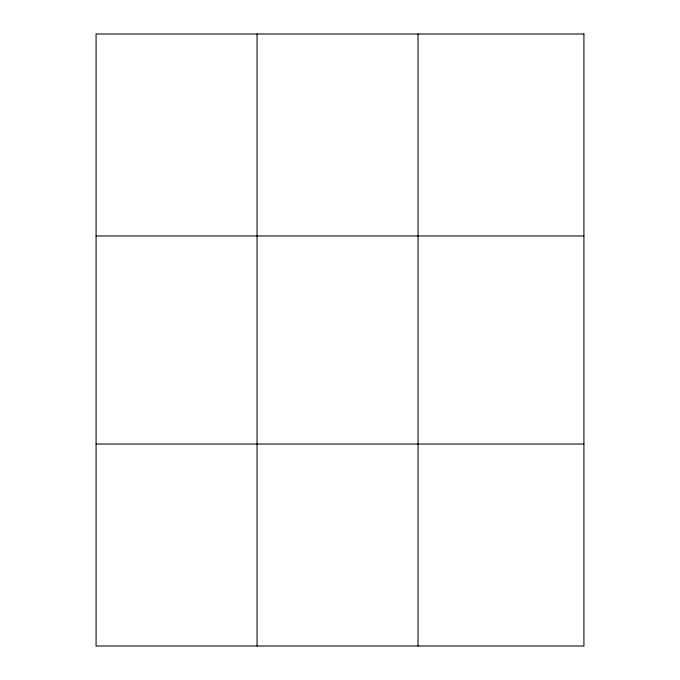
<?xml version="1.0" encoding="UTF-8"?>
<svg xmlns="http://www.w3.org/2000/svg" width="680" height="680" viewBox="0 0 680 680"><rect width="100%" height="100%" fill="white"/><g stroke="black" fill="none" stroke-linecap="round" stroke-linejoin="round"><path stroke-width="1.02" d="M257.065 34L257.065 646M418.055 34L418.055 646M96.076 235.96L583.924 235.96M96.076 444.04L583.924 444.04M583.924 34L583.924 646L96.076 646L96.076 34L583.924 34"/></g></svg>
